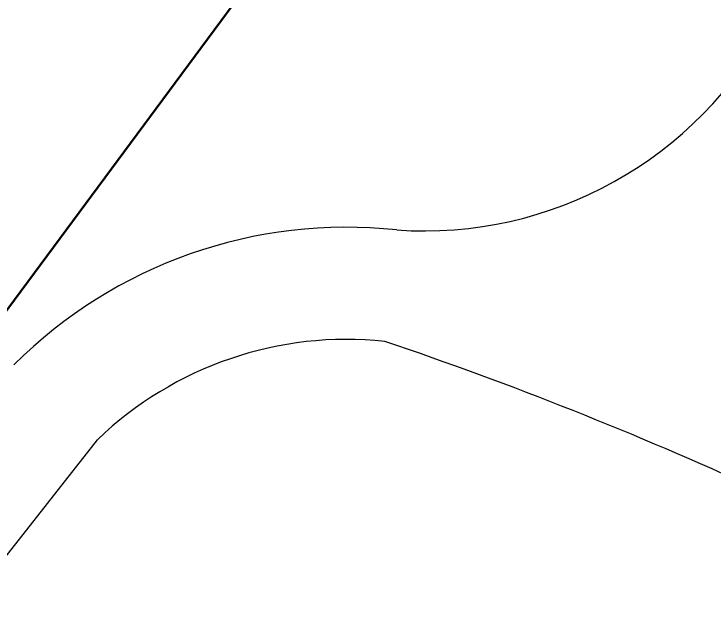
# Model space of a CAD drawing. Extents: x 2080 to 102399, y 2071 to 93424.
# Drawn here: x 78132 to 79257, y 82976 to 83946 of the extents above; entities that cross this region are included whole.
import ezdxf

# ---------------------------------------------------------------- set-up
doc = ezdxf.new("R2010")
doc.units = 0
doc.header["$LTSCALE"] = 20
doc.header["$MEASUREMENT"] = 0
doc.linetypes.add('ACAD_ISO02W100', pattern=[15, 12, -3])
doc.layers.add('COUNTRY FENCE', color=13, linetype='ACAD_ISO02W100', lineweight=50)
doc.layers.add('road', color=2, linetype='Continuous')

msp = doc.modelspace()

# ---------------------------------------------------------------- linework, layer by layer
at = {"layer": 'COUNTRY FENCE', "linetype": 'Continuous'}
msp.add_line((77540.54, 82687.461), (81211.829, 87640.182), dxfattribs=at)
at = {"layer": 'road', "linetype": 'Continuous', "ltscale": 0.5}
msp.add_line((77797.269, 82664.882), (78266.757, 83262.173), dxfattribs=at)
for centre, radius, start, end in [((78791.02, 84225.698), 628.347, 265.994962, 332.155859), ((78666.4, 82846.784), 756.422, 83.873086, 134.903145), ((78666.4, 82846.784), 576.422, 83.873086, 133.89323), ((76731.109, 77517.797), 6230.75, 65.3789391, 71.3082181)]:
    msp.add_arc(centre, radius, start, end, dxfattribs=at)

doc.saveas('drawing.dxf')
